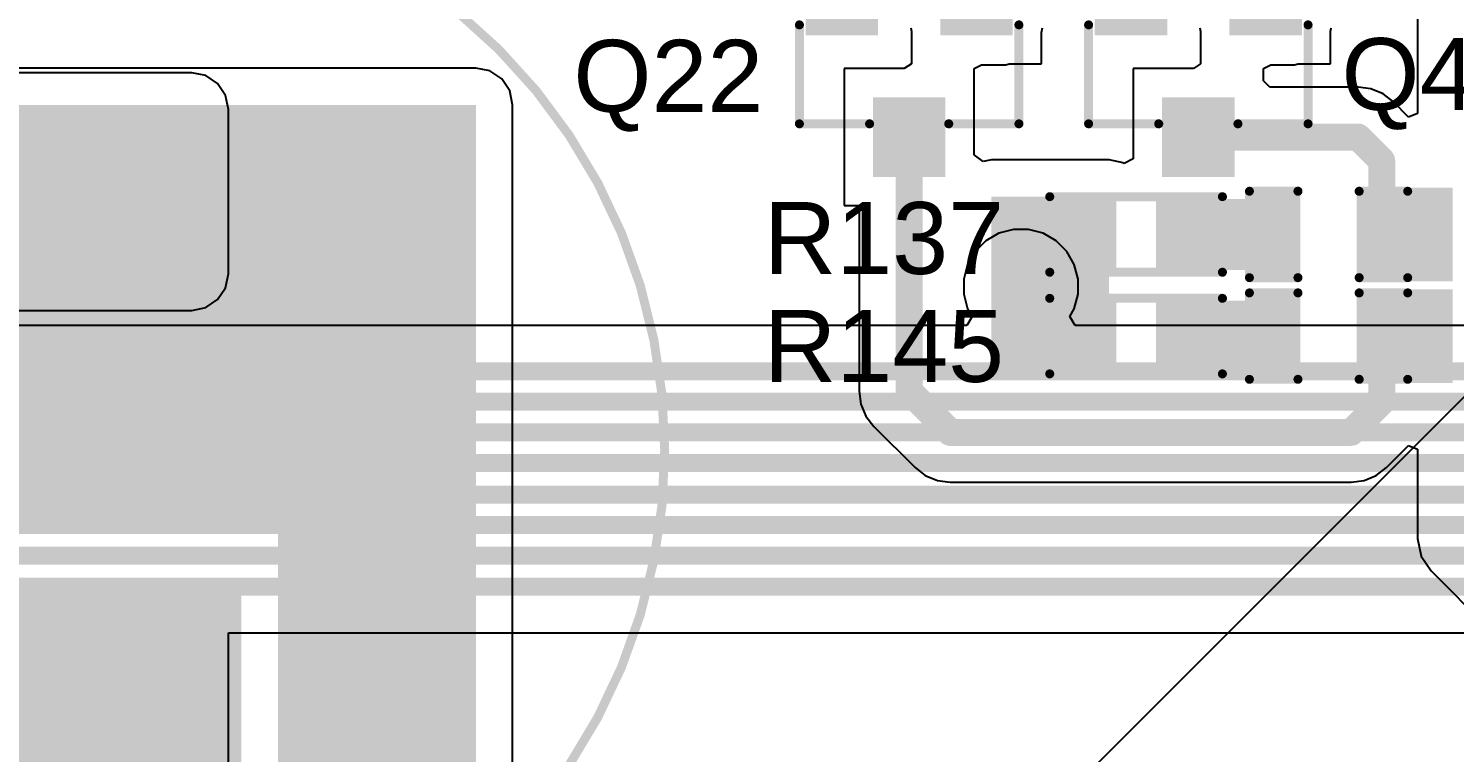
# Model space of a CAD drawing. Header units: millimetres. Extents: x -3 to 5437, y -3 to 5435.
# Drawn here: x 50.86 to 70.99, y 69.09 to 79.31 of the extents above; entities that cross this region are included whole.
import ezdxf

# ---------------------------------------------------------------- set-up
doc = ezdxf.new("R2010")
doc.units = ezdxf.units.MM
for name, color, linetype in [('BottomLayer', 5, 'Continuous'), ('BottomSolder', 6, 'Continuous'), ('MultiLayer', 9, 'Continuous'), ('PadHoleLayer', 156, 'Continuous'), ('TopLayer', 1, 'Continuous'), ('TopOverlay', 2, 'Continuous'), ('TopPaste', 8, 'Continuous'), ('TopSolder', 216, 'Continuous'), ('ViaHoleLayer', 16, 'Continuous')]:
    doc.layers.add(name, color=color, linetype=linetype)
doc.styles.add('Arial', font='', dxfattribs={"height": 0.2})
doc.styles.get('Arial').set_extended_font_data('Arial')

# ---------------------------------------------------------------- blocks, each defined once
blk = doc.blocks.new('SCCU25B256SRB_31')
at = {"layer": 'BottomLayer'}
blk.add_hatch(color=5, dxfattribs=at).paths.add_polyline_path([(-4.56, 0.9), (-2.76, 0.9), (-2.76, -0.9), (-4.56, -0.9)])
h = blk.add_hatch(color=5, dxfattribs=at)
edge = h.paths.add_edge_path()
edge.add_arc((3.66, 0), 0.9, 0, 360)
at = {"layer": 'BottomSolder'}
blk.add_hatch(color=6, dxfattribs=at).paths.add_polyline_path([(-4.662, 1.002), (-2.658, 1.002), (-2.658, -1.002), (-4.662, -1.002)])
h = blk.add_hatch(color=6, dxfattribs=at)
edge = h.paths.add_edge_path()
edge.add_arc((3.66, 0), 1.002, 0, 360)
at = {"layer": 'MultiLayer'}
blk.add_hatch(color=9, dxfattribs=at).paths.add_polyline_path([(-4.56, 0.9), (-2.76, 0.9), (-2.76, -0.9), (-4.56, -0.9)])
h = blk.add_hatch(color=9, dxfattribs=at)
edge = h.paths.add_edge_path()
edge.add_arc((3.66, 0), 0.9, 0, 360)
at = {"layer": 'PadHoleLayer'}
h = blk.add_hatch(color=156, dxfattribs=at)
edge = h.paths.add_edge_path()
edge.add_arc((-3.66, 0), 0.46, 0, 360)
h = blk.add_hatch(color=156, dxfattribs=at)
edge = h.paths.add_edge_path()
edge.add_arc((3.66, 0), 0.46, 0, 360)
at = {"layer": 'TopLayer'}
blk.add_hatch(color=1, dxfattribs=at).paths.add_polyline_path([(-4.56, 0.9), (-2.76, 0.9), (-2.76, -0.9), (-4.56, -0.9)])
h = blk.add_hatch(color=1, dxfattribs=at)
edge = h.paths.add_edge_path()
edge.add_arc((3.66, 0), 0.9, 0, 360)
at = {"layer": 'TopSolder'}
blk.add_hatch(color=216, dxfattribs=at).paths.add_polyline_path([(-4.662, 1.002), (-2.658, 1.002), (-2.658, -1.002), (-4.662, -1.002)])
h = blk.add_hatch(color=216, dxfattribs=at)
edge = h.paths.add_edge_path()
edge.add_arc((3.66, 0), 1.002, 0, 360)
at = {"layer": 'TopOverlay'}
for points, const_width in [([(8, 0, 1), (-8, 0, 1)], 0.127), ([(-3.742, 1.763, 1), (-3.678, 1.763, 1)], 0.0635), ([(-4.004, 1.5, 1), (-3.941, 1.5, 1)], 0.0635), ([(-3.479, 1.5, 1), (-3.416, 1.5, 1)], 0.0635), ([(-3.742, 1.237, 1), (-3.678, 1.237, 1)], 0.0635), ([(-8.032, 0, 1), (-7.968, 0, 1)], 0.0635), ([(7.968, 0, 1), (8.032, 0, 1)], 0.0635)]:
    blk.add_lwpolyline(points, format="xyb", close=True, dxfattribs=dict(at, const_width=const_width))
at = {"layer": 'TopOverlay', "const_width": 0.127}
for points in [[(-3.71, 1.763), (-3.71, 1.237)], [(-3.973, 1.5), (-3.447, 1.5)]]:
    blk.add_lwpolyline(points, dxfattribs=at)
blk = doc.blocks.new('SOT_23_76')
at = {"layer": 'TopLayer'}
for points in [[(-0.41, 1.46), (0.41, 1.46), (0.41, 0.54), (-0.41, 0.54)], [(-1.36, -0.54), (-0.54, -0.54), (-0.54, -1.46), (-1.36, -1.46)], [(0.54, -0.54), (1.36, -0.54), (1.36, -1.46), (0.54, -1.46)]]:
    blk.add_hatch(color=1, dxfattribs=at).paths.add_polyline_path(points)
at = {"layer": 'TopPaste'}
for points in [[(-0.41, 1.46), (0.41, 1.46), (0.41, 0.54), (-0.41, 0.54)], [(-1.36, -0.54), (-0.54, -0.54), (-0.54, -1.46), (-1.36, -1.46)], [(0.54, -0.54), (1.36, -0.54), (1.36, -1.46), (0.54, -1.46)]]:
    blk.add_hatch(color=8, dxfattribs=at).paths.add_polyline_path(points)
at = {"layer": 'TopSolder'}
for points in [[(-0.512, 1.562), (0.512, 1.562), (0.512, 0.438), (-0.512, 0.438)], [(-1.462, -0.438), (-0.438, -0.438), (-0.438, -1.562), (-1.462, -1.562)], [(0.438, -0.438), (1.462, -0.438), (1.462, -1.562), (0.438, -1.562)]]:
    blk.add_hatch(color=216, dxfattribs=at).paths.add_polyline_path(points)
at = {"layer": 'TopOverlay', "const_width": 0.127}
for points in [[(-1.549, 0.813), (-1.549, -0.584)], [(-0.559, 0.813), (-1.549, 0.813)], [(1.549, 0.813), (0.559, 0.813)], [(1.549, 0.813), (1.549, -0.584)], [(0.33, -0.787), (-0.33, -0.787)], [(-1.549, -1.168), (-1.676, -1.041)], [(-1.676, -1.041), (-1.676, -1.295)], [(-1.549, -1.168), (-1.676, -1.295)]]:
    blk.add_lwpolyline(points, dxfattribs=at)
at = {"layer": 'TopOverlay', "const_width": 0.0635}
for points in [[(-1.581, 0.813, 1), (-1.518, 0.813, 1)], [(-1.581, 0.813, 1), (-1.518, 0.813, 1)], [(-0.591, 0.813, 1), (-0.527, 0.813, 1)], [(0.527, 0.813, 1), (0.591, 0.813, 1)], [(1.518, 0.813, 1), (1.581, 0.813, 1)], [(1.518, 0.813, 1), (1.581, 0.813, 1)], [(-1.581, -0.584, 1), (-1.518, -0.584, 1)], [(1.518, -0.584, 1), (1.581, -0.584, 1)], [(-0.362, -0.787, 1), (-0.298, -0.787, 1)], [(0.298, -0.787, 1), (0.362, -0.787, 1)], [(-1.708, -1.041, 1), (-1.645, -1.041, 1)], [(-1.708, -1.041, 1), (-1.645, -1.041, 1)], [(-1.581, -1.168, 1), (-1.518, -1.168, 1)], [(-1.581, -1.168, 1), (-1.518, -1.168, 1)], [(-1.708, -1.295, 1), (-1.645, -1.295, 1)], [(-1.708, -1.295, 1), (-1.645, -1.295, 1)]]:
    blk.add_lwpolyline(points, format="xyb", close=True, dxfattribs=at)
blk = doc.blocks.new('R___0603_162')
at = {"layer": 'TopLayer'}
for points in [[(-0.381, 0.4445), (-0.381, -0.4445), (-1.143, -0.4445), (-1.143, 0.4445)], [(1.143, 0.4445), (1.143, -0.4445), (0.381, -0.4445), (0.381, 0.4445)]]:
    blk.add_hatch(color=1, dxfattribs=at).paths.add_polyline_path(points)
at = {"layer": 'TopPaste'}
for points in [[(-0.381, 0.4445), (-0.381, -0.4445), (-1.143, -0.4445), (-1.143, 0.4445)], [(1.143, 0.4445), (1.143, -0.4445), (0.381, -0.4445), (0.381, 0.4445)]]:
    blk.add_hatch(color=8, dxfattribs=at).paths.add_polyline_path(points)
at = {"layer": 'TopSolder'}
for points in [[(-0.2794, 0.5461), (-0.2794, -0.5461), (-1.2446, -0.5461), (-1.2446, 0.5461)], [(1.2446, 0.5461), (1.2446, -0.5461), (0.2794, -0.5461), (0.2794, 0.5461)]]:
    blk.add_hatch(color=216, dxfattribs=at).paths.add_polyline_path(points)
at = {"layer": 'TopOverlay', "const_width": 0.127}
for points in [[(-1.2192, 0.5334), (-1.2192, -0.5334)], [(1.2192, 0.5334), (-1.2192, 0.5334)], [(1.2192, 0.5334), (1.2192, -0.5334)], [(1.2192, -0.5334), (-1.2192, -0.5334)]]:
    blk.add_lwpolyline(points, dxfattribs=at)
at = {"layer": 'TopOverlay', "const_width": 0.0635}
for points in [[(-1.25095, 0.5334, 1), (-1.18745, 0.5334, 1)], [(-1.25095, 0.5334, 1), (-1.18745, 0.5334, 1)], [(1.18745, 0.5334, 1), (1.25095, 0.5334, 1)], [(1.18745, 0.5334, 1), (1.25095, 0.5334, 1)], [(-1.25095, -0.5334, 1), (-1.18745, -0.5334, 1)], [(-1.25095, -0.5334, 1), (-1.18745, -0.5334, 1)], [(1.18745, -0.5334, 1), (1.25095, -0.5334, 1)], [(1.18745, -0.5334, 1), (1.25095, -0.5334, 1)]]:
    blk.add_lwpolyline(points, format="xyb", close=True, dxfattribs=at)
blk = doc.blocks.new('R___0603_170')
at = {"layer": 'TopLayer'}
for points in [[(-0.381, 0.4445), (-0.381, -0.4445), (-1.143, -0.4445), (-1.143, 0.4445)], [(1.143, 0.4445), (1.143, -0.4445), (0.381, -0.4445), (0.381, 0.4445)]]:
    blk.add_hatch(color=1, dxfattribs=at).paths.add_polyline_path(points)
at = {"layer": 'TopPaste'}
for points in [[(-0.381, 0.4445), (-0.381, -0.4445), (-1.143, -0.4445), (-1.143, 0.4445)], [(1.143, 0.4445), (1.143, -0.4445), (0.381, -0.4445), (0.381, 0.4445)]]:
    blk.add_hatch(color=8, dxfattribs=at).paths.add_polyline_path(points)
at = {"layer": 'TopSolder'}
for points in [[(-0.2794, 0.5461), (-0.2794, -0.5461), (-1.2446, -0.5461), (-1.2446, 0.5461)], [(1.2446, 0.5461), (1.2446, -0.5461), (0.2794, -0.5461), (0.2794, 0.5461)]]:
    blk.add_hatch(color=216, dxfattribs=at).paths.add_polyline_path(points)
at = {"layer": 'TopOverlay', "const_width": 0.127}
for points in [[(1.2192, 0.5334), (-1.2192, 0.5334)], [(-1.2192, 0.5334), (-1.2192, -0.5334)], [(1.2192, 0.5334), (1.2192, -0.5334)], [(1.2192, -0.5334), (-1.2192, -0.5334)]]:
    blk.add_lwpolyline(points, dxfattribs=at)
at = {"layer": 'TopOverlay', "const_width": 0.0635}
for points in [[(-1.25095, 0.5334, 1), (-1.18745, 0.5334, 1)], [(-1.25095, 0.5334, 1), (-1.18745, 0.5334, 1)], [(1.18745, 0.5334, 1), (1.25095, 0.5334, 1)], [(1.18745, 0.5334, 1), (1.25095, 0.5334, 1)], [(-1.25095, -0.5334, 1), (-1.18745, -0.5334, 1)], [(-1.25095, -0.5334, 1), (-1.18745, -0.5334, 1)], [(1.18745, -0.5334, 1), (1.25095, -0.5334, 1)], [(1.18745, -0.5334, 1), (1.25095, -0.5334, 1)]]:
    blk.add_lwpolyline(points, format="xyb", close=True, dxfattribs=at)
blk = doc.blocks.new('SOT_23_185')
at = {"layer": 'TopLayer'}
for points in [[(-0.41, 1.46), (0.41, 1.46), (0.41, 0.54), (-0.41, 0.54)], [(-1.36, -0.54), (-0.54, -0.54), (-0.54, -1.46), (-1.36, -1.46)], [(0.54, -0.54), (1.36, -0.54), (1.36, -1.46), (0.54, -1.46)]]:
    blk.add_hatch(color=1, dxfattribs=at).paths.add_polyline_path(points)
at = {"layer": 'TopPaste'}
for points in [[(-0.41, 1.46), (0.41, 1.46), (0.41, 0.54), (-0.41, 0.54)], [(-1.36, -0.54), (-0.54, -0.54), (-0.54, -1.46), (-1.36, -1.46)], [(0.54, -0.54), (1.36, -0.54), (1.36, -1.46), (0.54, -1.46)]]:
    blk.add_hatch(color=8, dxfattribs=at).paths.add_polyline_path(points)
at = {"layer": 'TopSolder'}
for points in [[(-0.512, 1.562), (0.512, 1.562), (0.512, 0.438), (-0.512, 0.438)], [(-1.462, -0.438), (-0.438, -0.438), (-0.438, -1.562), (-1.462, -1.562)], [(0.438, -0.438), (1.462, -0.438), (1.462, -1.562), (0.438, -1.562)]]:
    blk.add_hatch(color=216, dxfattribs=at).paths.add_polyline_path(points)
at = {"layer": 'TopOverlay', "const_width": 0.127}
for points in [[(-1.549, 0.813), (-1.549, -0.584)], [(-0.559, 0.813), (-1.549, 0.813)], [(1.549, 0.813), (0.559, 0.813)], [(1.549, 0.813), (1.549, -0.584)], [(0.33, -0.787), (-0.33, -0.787)], [(-1.549, -1.168), (-1.676, -1.041)], [(-1.676, -1.041), (-1.676, -1.295)], [(-1.549, -1.168), (-1.676, -1.295)]]:
    blk.add_lwpolyline(points, dxfattribs=at)
at = {"layer": 'TopOverlay', "const_width": 0.0635}
for points in [[(-1.581, 0.813, 1), (-1.518, 0.813, 1)], [(-1.581, 0.813, 1), (-1.518, 0.813, 1)], [(-0.591, 0.813, 1), (-0.527, 0.813, 1)], [(0.527, 0.813, 1), (0.591, 0.813, 1)], [(1.518, 0.813, 1), (1.581, 0.813, 1)], [(1.518, 0.813, 1), (1.581, 0.813, 1)], [(-1.581, -0.584, 1), (-1.518, -0.584, 1)], [(1.518, -0.584, 1), (1.581, -0.584, 1)], [(-0.362, -0.787, 1), (-0.298, -0.787, 1)], [(0.298, -0.787, 1), (0.362, -0.787, 1)], [(-1.708, -1.041, 1), (-1.645, -1.041, 1)], [(-1.708, -1.041, 1), (-1.645, -1.041, 1)], [(-1.581, -1.168, 1), (-1.518, -1.168, 1)], [(-1.581, -1.168, 1), (-1.518, -1.168, 1)], [(-1.708, -1.295, 1), (-1.645, -1.295, 1)], [(-1.708, -1.295, 1), (-1.645, -1.295, 1)]]:
    blk.add_lwpolyline(points, format="xyb", close=True, dxfattribs=at)
blk = doc.blocks.new('LED_0603_186')
at = {"layer": 'TopLayer'}
for points in [[(-1, 0.5), (-0.5, 0.5), (-0.5, -0.5), (-1, -0.5)], [(0.5, 0.5), (1, 0.5), (1, -0.5), (0.5, -0.5)]]:
    blk.add_hatch(color=1, dxfattribs=at).paths.add_polyline_path(points)
at = {"layer": 'TopOverlay'}
blk.add_hatch(color=2, dxfattribs=at).paths.add_polyline_path([(1.118, -0.66), (1.753, -0.66), (1.753, 0.66), (1.118, 0.66)])
at = {"layer": 'TopPaste'}
for points in [[(-1, 0.5), (-0.5, 0.5), (-0.5, -0.5), (-1, -0.5)], [(0.5, 0.5), (1, 0.5), (1, -0.5), (0.5, -0.5)]]:
    blk.add_hatch(color=8, dxfattribs=at).paths.add_polyline_path(points)
at = {"layer": 'TopSolder'}
for points in [[(-1.102, 0.602), (-0.398, 0.602), (-0.398, -0.602), (-1.102, -0.602)], [(0.398, 0.602), (1.102, 0.602), (1.102, -0.602), (0.398, -0.602)]]:
    blk.add_hatch(color=216, dxfattribs=at).paths.add_polyline_path(points)
at = {"layer": 'TopOverlay', "const_width": 0.127}
for points in [[(-1.118, -0.61), (-1.118, 0.61)], [(-1.118, 0.61), (-0.432, 0.61)], [(0.432, 0.61), (1.118, 0.61)], [(1.118, -0.61), (1.118, 0.61)], [(-1.118, -0.61), (-0.432, -0.61)], [(0.432, -0.61), (1.118, -0.61)]]:
    blk.add_lwpolyline(points, dxfattribs=at)
at = {"layer": 'TopOverlay', "const_width": 0.0635}
for points in [[(-1.149, 0.61, 1), (-1.086, 0.61, 1)], [(-1.149, 0.61, 1), (-1.086, 0.61, 1)], [(-0.464, 0.61, 1), (-0.4, 0.61, 1)], [(0.4, 0.61, 1), (0.464, 0.61, 1)], [(1.086, 0.61, 1), (1.149, 0.61, 1)], [(1.086, 0.61, 1), (1.149, 0.61, 1)], [(-1.149, -0.61, 1), (-1.086, -0.61, 1)], [(-1.149, -0.61, 1), (-1.086, -0.61, 1)], [(-0.464, -0.61, 1), (-0.4, -0.61, 1)], [(0.4, -0.61, 1), (0.464, -0.61, 1)], [(1.086, -0.61, 1), (1.149, -0.61, 1)], [(1.086, -0.61, 1), (1.149, -0.61, 1)]]:
    blk.add_lwpolyline(points, format="xyb", close=True, dxfattribs=at)
blk = doc.blocks.new('LED_0603_187')
at = {"layer": 'TopLayer'}
for points in [[(-1, 0.5), (-0.5, 0.5), (-0.5, -0.5), (-1, -0.5)], [(0.5, 0.5), (1, 0.5), (1, -0.5), (0.5, -0.5)]]:
    blk.add_hatch(color=1, dxfattribs=at).paths.add_polyline_path(points)
at = {"layer": 'TopOverlay'}
blk.add_hatch(color=2, dxfattribs=at).paths.add_polyline_path([(1.118, -0.66), (1.753, -0.66), (1.753, 0.66), (1.118, 0.66)])
at = {"layer": 'TopPaste'}
for points in [[(-1, 0.5), (-0.5, 0.5), (-0.5, -0.5), (-1, -0.5)], [(0.5, 0.5), (1, 0.5), (1, -0.5), (0.5, -0.5)]]:
    blk.add_hatch(color=8, dxfattribs=at).paths.add_polyline_path(points)
at = {"layer": 'TopSolder'}
for points in [[(-1.102, 0.602), (-0.398, 0.602), (-0.398, -0.602), (-1.102, -0.602)], [(0.398, 0.602), (1.102, 0.602), (1.102, -0.602), (0.398, -0.602)]]:
    blk.add_hatch(color=216, dxfattribs=at).paths.add_polyline_path(points)
at = {"layer": 'TopOverlay', "const_width": 0.127}
for points in [[(-1.118, -0.61), (-1.118, 0.61)], [(-1.118, 0.61), (-0.432, 0.61)], [(0.432, 0.61), (1.118, 0.61)], [(1.118, -0.61), (1.118, 0.61)], [(-1.118, -0.61), (-0.432, -0.61)], [(0.432, -0.61), (1.118, -0.61)]]:
    blk.add_lwpolyline(points, dxfattribs=at)
at = {"layer": 'TopOverlay', "const_width": 0.0635}
for points in [[(-1.149, 0.61, 1), (-1.086, 0.61, 1)], [(-1.149, 0.61, 1), (-1.086, 0.61, 1)], [(-0.464, 0.61, 1), (-0.4, 0.61, 1)], [(0.4, 0.61, 1), (0.464, 0.61, 1)], [(1.086, 0.61, 1), (1.149, 0.61, 1)], [(1.086, 0.61, 1), (1.149, 0.61, 1)], [(-1.149, -0.61, 1), (-1.086, -0.61, 1)], [(-1.149, -0.61, 1), (-1.086, -0.61, 1)], [(-0.464, -0.61, 1), (-0.4, -0.61, 1)], [(0.4, -0.61, 1), (0.464, -0.61, 1)], [(1.086, -0.61, 1), (1.149, -0.61, 1)], [(1.086, -0.61, 1), (1.149, -0.61, 1)]]:
    blk.add_lwpolyline(points, format="xyb", close=True, dxfattribs=at)

msp = doc.modelspace()

# ---------------------------------------------------------------- hatches: boundary and pattern name
at = {"layer": 'BottomLayer'}
for points in [[(50.566, 75.849), (53.162, 75.849), (53.162, 78.166), (50.566, 78.166)], [(50.566, 68.529), (53.162, 68.529), (53.162, 70.846), (50.566, 70.846)]]:
    msp.add_hatch(color=5, dxfattribs=at).paths.add_polyline_path(points)
h = msp.add_hatch(color=5, dxfattribs=at)
edge = h.paths.add_edge_path()
edge.add_arc((64.872, 75.667), 0.3, 0, 360)
at = {"layer": 'BottomSolder'}
h = msp.add_hatch(color=6, dxfattribs=at)
edge = h.paths.add_edge_path()
edge.add_arc((64.872, 75.667), 0.15, 0, 360)
at = {"layer": 'TopLayer'}
for points in [[(49.962, 72.3), (57.175, 72.3), (57.175, 78.232), (49.962, 78.232)], [(54.381, 62.814), (57.175, 62.814), (57.175, 78.232), (54.381, 78.232)], [(64.454, 74.524), (66.116, 74.524), (66.116, 76.937), (64.454, 76.937)], [(66.878, 75.903), (68.715, 75.903), (68.715, 76.903), (66.878, 76.903)], [(66.878, 74.468), (68.715, 74.468), (68.715, 75.468), (66.878, 75.468)], [(49.962, 53.574), (53.865, 53.574), (53.865, 71.429), (49.962, 71.429)]]:
    msp.add_hatch(color=1, dxfattribs=at).paths.add_polyline_path(points)
h = msp.add_hatch(color=1, dxfattribs=at)
edge = h.paths.add_edge_path()
edge.add_arc((64.872, 75.667), 0.3, 0, 360)
at = {"layer": 'TopSolder'}
h = msp.add_hatch(color=216, dxfattribs=at)
edge = h.paths.add_edge_path()
edge.add_arc((64.872, 75.667), 0.15, 0, 360)
at = {"layer": 'ViaHoleLayer'}
h = msp.add_hatch(color=16, dxfattribs=at)
edge = h.paths.add_edge_path()
edge.add_arc((64.872, 75.667), 0.15, 0, 360)

# ---------------------------------------------------------------- linework, layer by layer
at = {"layer": 'BottomLayer'}
for p, q in [((53.162, 78.684), (50.566, 78.684)), ((53.36, 78.645), (53.162, 78.684)), ((53.528, 78.532), (53.36, 78.645)), ((53.641, 78.364), (53.528, 78.532)), ((53.68, 78.166), (53.641, 78.364)), ((53.68, 75.849), (53.68, 78.166)), ((64.375, 76.313), (64.225, 76.163)), ((64.56, 76.42), (64.375, 76.313)), ((64.765, 76.475), (64.56, 76.42)), ((64.978, 76.475), (64.765, 76.475)), ((65.183, 76.42), (64.978, 76.475)), ((65.368, 76.313), (65.183, 76.42)), ((65.518, 76.163), (65.368, 76.313)), ((64.225, 76.163), (64.119, 75.978)), ((65.625, 75.978), (65.518, 76.163)), ((64.119, 75.978), (64.064, 75.773)), ((65.68, 75.773), (65.625, 75.978)), ((53.641, 75.651), (53.68, 75.849)), ((64.064, 75.773), (64.064, 75.56)), ((65.68, 75.56), (65.68, 75.773)), ((53.528, 75.483), (53.641, 75.651)), ((64.064, 75.56), (64.119, 75.355)), ((65.625, 75.355), (65.68, 75.56)), ((50.566, 75.331), (53.162, 75.331)), ((53.162, 75.331), (53.36, 75.371)), ((53.36, 75.371), (53.528, 75.483)), ((64.119, 75.355), (64.181, 75.247)), ((65.562, 75.247), (65.625, 75.355)), ((64.107, 75.12), (17.825, 75.12)), ((64.181, 75.247), (64.107, 75.12)), ((65.636, 75.12), (65.562, 75.247)), ((81.367, 75.12), (65.636, 75.12)), ((53.68, 68.529), (53.68, 70.781)), ((53.68, 70.781), (95.352, 70.781))]:
    msp.add_line(p, q, dxfattribs=at)
at = {"layer": 'BottomLayer', "const_width": 0.254}
for points in [[(17.557, 74.473), (81.635, 74.473)], [(17.342, 74.041), (81.814, 74.041)], [(17.091, 73.609), (81.992, 73.609)], [(14.731, 73.177), (82.208, 73.177)], [(15.456, 72.731), (93.343, 72.731)], [(40.09, 72.3), (93.547, 72.3)], [(40.341, 71.868), (95.144, 71.868)], [(40.584, 71.429), (95.352, 71.429)]]:
    msp.add_lwpolyline(points, dxfattribs=at)
at = {"layer": 'BottomSolder'}
msp.add_line((0.338, 3.382), (5436.901, 5435.166), dxfattribs=at)
at = {"layer": 'TopLayer'}
for p, q in [((70.473, 87.293), (70.473, 78.113)), ((63.315, 79.318), (63.325, 79.268)), ((63.325, 79.268), (63.325, 78.81)), ((65.161, 79.253), (65.174, 79.318)), ((65.161, 78.81), (65.161, 79.253)), ((67.398, 79.318), (67.408, 79.268)), ((67.408, 79.268), (67.408, 78.81)), ((69.244, 79.268), (69.254, 79.318)), ((69.244, 78.81), (69.244, 79.268)), ((57.175, 78.75), (49.962, 78.75)), ((57.374, 78.711), (57.175, 78.75)), ((63.224, 78.746), (62.375, 78.746)), ((62.375, 78.746), (62.375, 76.81)), ((63.325, 78.81), (63.224, 78.746)), ((64.211, 78.746), (64.315, 78.8)), ((64.211, 78.673), (64.211, 78.746)), ((64.315, 78.8), (64.656, 78.8)), ((64.656, 78.8), (64.706, 78.81)), ((64.706, 78.81), (65.161, 78.81)), ((67.308, 78.746), (66.458, 78.746)), ((66.458, 78.746), (66.458, 77.472)), ((67.408, 78.81), (67.308, 78.746)), ((68.294, 78.746), (68.399, 78.8)), ((68.294, 78.572), (68.294, 78.746)), ((68.399, 78.8), (68.736, 78.8)), ((68.736, 78.8), (68.786, 78.81)), ((68.786, 78.81), (69.244, 78.81)), ((57.542, 78.598), (57.374, 78.711)), ((57.654, 78.43), (57.542, 78.598)), ((64.211, 77.526), (64.211, 78.673)), ((68.384, 78.483), (68.294, 78.572)), ((57.693, 78.232), (57.654, 78.43)), ((69.632, 78.483), (68.384, 78.483)), ((69.814, 78.459), (69.632, 78.483)), ((69.984, 78.388), (69.814, 78.459)), ((70.13, 78.276), (69.984, 78.388)), ((57.693, 66.523), (57.693, 78.232)), ((70.346, 78.06), (70.13, 78.276)), ((70.473, 78.113), (70.346, 78.06)), ((64.338, 77.431), (64.211, 77.526)), ((64.454, 77.455), (64.338, 77.431)), ((66.116, 77.455), (64.454, 77.455)), ((66.314, 77.415), (66.116, 77.455)), ((66.331, 77.404), (66.314, 77.415)), ((66.458, 77.472), (66.331, 77.404)), ((62.375, 76.81), (62.588, 76.81)), ((62.588, 76.81), (62.588, 74.19)), ((62.588, 74.19), (62.612, 74.008)), ((62.612, 74.008), (62.683, 73.838)), ((62.683, 73.838), (62.795, 73.692)), ((62.795, 73.692), (63.376, 73.111)), ((70.031, 73.111), (70.346, 73.425)), ((70.346, 73.425), (70.473, 73.373)), ((70.473, 73.373), (70.473, 72.109)), ((63.376, 73.111), (63.521, 72.999)), ((69.885, 72.999), (70.031, 73.111)), ((63.521, 72.999), (63.691, 72.929)), ((63.691, 72.929), (63.874, 72.905)), ((63.874, 72.905), (69.533, 72.905)), ((69.533, 72.905), (69.716, 72.929)), ((69.716, 72.929), (69.885, 72.999)), ((70.473, 72.109), (70.522, 71.862)), ((70.522, 71.862), (70.662, 71.652)), ((70.662, 71.652), (71.597, 70.716))]:
    msp.add_line(p, q, dxfattribs=at)
at = {"layer": 'TopLayer', "const_width": 0.381}
for points in [[(63.293, 74.19), (63.293, 77.778)], [(67.376, 77.778), (69.632, 77.778)], [(69.632, 77.778), (69.965, 77.445)], [(69.965, 76.403), (69.965, 77.445)], [(69.965, 74.041), (69.965, 74.968)], [(63.293, 74.19), (63.874, 73.609)], [(69.533, 73.609), (69.965, 74.041)], [(63.874, 73.609), (69.533, 73.609)]]:
    msp.add_lwpolyline(points, dxfattribs=at)
at = {"layer": 'TopLayer', "const_width": 0.191}
for points in [[(63.197, 77.778, 1), (63.388, 77.778, 1)], [(67.281, 77.778, 1), (67.471, 77.778, 1)], [(69.536, 77.778, 1), (69.727, 77.778, 1)], [(69.536, 77.778, 1), (69.727, 77.778, 1)], [(69.87, 77.445, 1), (70.06, 77.445, 1)], [(69.87, 77.445, 1), (70.06, 77.445, 1)], [(69.87, 76.403, 1), (70.06, 76.403, 1)], [(69.87, 74.968, 1), (70.06, 74.968, 1)], [(63.197, 74.19, 1), (63.388, 74.19, 1)], [(63.197, 74.19, 1), (63.388, 74.19, 1)], [(69.87, 74.041, 1), (70.06, 74.041, 1)], [(69.87, 74.041, 1), (70.06, 74.041, 1)], [(63.778, 73.609, 1), (63.969, 73.609, 1)], [(63.778, 73.609, 1), (63.969, 73.609, 1)], [(69.438, 73.609, 1), (69.628, 73.609, 1)], [(69.438, 73.609, 1), (69.628, 73.609, 1)]]:
    msp.add_lwpolyline(points, format="xyb", close=True, dxfattribs=at)
at = {"layer": 'TopSolder'}
msp.add_line((0.338, 3.382), (5436.901, 5435.166), dxfattribs=at)

# ---------------------------------------------------------------- block references
for name, p, rotation in [('SCCU25B256SRB_31', (51.841, 73.358), 90), ('SOT_23_76', (63.293, 78.778), 180), ('SOT_23_185', (67.376, 78.778), 180), ('R___0603_170', (66.497, 76.403), 180), ('R___0603_162', (66.497, 74.968), 180)]:
    msp.add_blockref(name, p, dxfattribs=dict(rotation=rotation))
for name, p in [('LED_0603_187', (69.215, 76.403)), ('LED_0603_186', (69.215, 74.968))]:
    msp.add_blockref(name, p)

# ---------------------------------------------------------------- texts
at = {"layer": 'TopOverlay', "style": 'Arial'}
for s, p in [('Q22', (58.551, 78.134)), ('Q40', (69.397, 78.159)), ('R137', (61.24, 75.845)), ('R145', (61.24, 74.321))]:
    msp.add_text(s, height=1.016, dxfattribs=at).set_placement(p)

doc.saveas('drawing.dxf')
